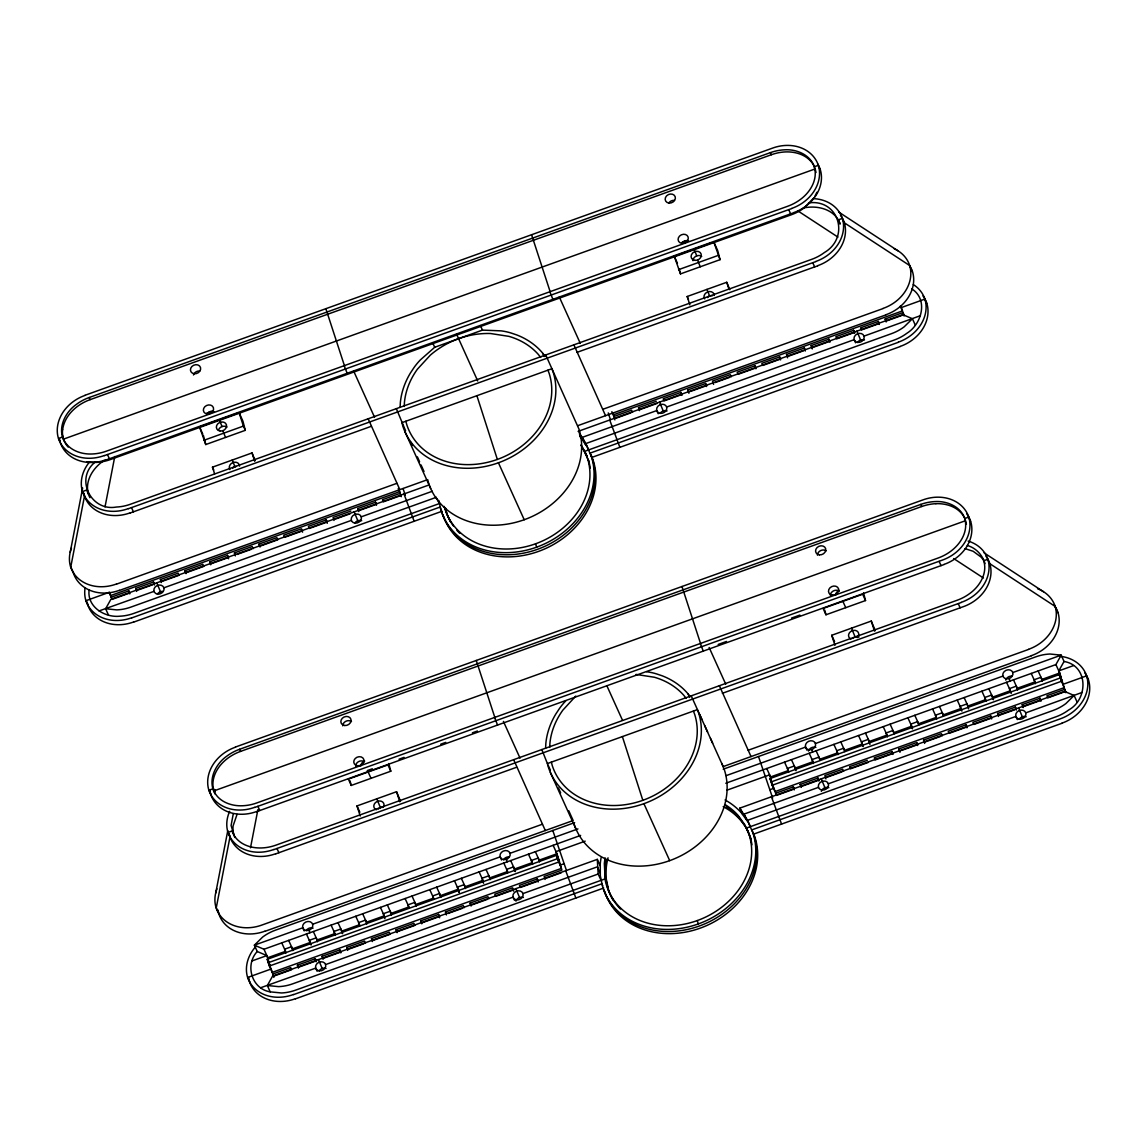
<?xml version="1.0" encoding="UTF-8"?>
<svg xmlns="http://www.w3.org/2000/svg" width="1147" height="1147" viewBox="0 0 1147 1147"><rect width="100%" height="100%" fill="white"/><g stroke="black" fill="none" stroke-linecap="round" stroke-linejoin="round"><path stroke-width="1.5" d="M400.131 407.285L400.346 402.654A79.989 66.798 -24.4 0 1 410.354 373.105L412.189 370.338A59.701 49.851 -24.4 0 1 420.347 359.914L434.713 347.269L482.471 330.107L501.153 330.866A59.701 49.851 -24.4 0 1 513.612 333.877L516.652 334.895A79.989 66.798 -24.4 0 1 541.613 351.871L545.284 356.459M404.246 406.454L404.432 402.468A75.774 63.286 -24.4 0 1 417.35 369.262L430.311 355.154A75.774 63.286 -24.4 0 1 490.5 333.519L508.895 336.358A75.774 63.286 -24.4 0 1 538.258 354.351L540.696 357.405M545.614 748.188L545.829 743.543A79.989 66.798 -24.4 0 1 555.836 713.993L557.671 711.226A59.701 49.851 -24.4 0 1 565.829 700.817M549.728 747.357L549.915 743.356A75.774 63.286 -24.4 0 1 562.833 710.165L575.794 696.057M605.028 878.917L295.553 990.162A41.106 34.324 -24.4 0 1 281.416 992.972L270.205 991.854L267.337 985.517L272.599 976.097L597.315 859.361L598.175 874.014L601.042 880.351M89.122 589.931C86.828 606.734 104.664 617.803 119.704 616.211A41.106 34.324 -24.4 0 0 133.826 613.401L439.315 503.59L437.165 498.845M62.641 429.824C63.73 420.332 69.838 412.131 77.308 406.511A41.106 34.324 -24.4 0 1 90.126 399.643L771.372 154.73A41.106 34.324 -24.4 0 1 785.494 151.92C794.541 151.562 804.248 154.114 810.556 160.953A30.854 25.764 -24.4 0 1 813.768 165.512M70.225 552.209L82.656 487.977M105.022 506.888L114.772 456.549M215.708 893.097L227.794 830.6M250.505 847.791L257.903 809.596M574.633 822.628L275.452 930.174A41.106 34.324 -24.4 0 0 262.634 937.056L254.39 945.171L257.243 951.508C244.655 964.813 251.623 988.958 270.205 991.854M584.726 451.316L894.201 340.057A41.106 34.324 -24.4 0 0 907.019 333.175C921.772 324.071 928.554 299.453 911.765 288.858M746.453 828.062L1055.914 716.818A41.106 34.324 -24.4 0 0 1068.732 709.936C1088.345 699.211 1088.503 665.575 1064.043 661.475L1061.176 655.138L1049.949 654.019A41.106 34.324 -24.4 0 0 1035.827 656.83L723.212 769.207M233.242 813.926L231.092 825.496L234.002 835.188A30.711 25.65 -24.4 0 0 234.877 837.482M816.908 192.266L815.001 196.065M237.056 814.356L233.099 825.897A30.711 25.65 -24.4 0 0 233.988 835.188M108.492 615.093L105.624 608.756L110.886 599.336L428.935 484.995M725.793 783.243L1055.914 664.572L1061.176 655.138L1012.801 672.543A5.262 4.402 -24.4 0 1 1006.55 678.838A5.262 4.402 -24.4 0 1 1004.213 671.583A5.262 4.402 -24.4 0 1 1012.801 672.543M1065.778 692.702L1058.767 670.895L1064.043 661.475M813.84 197.915L804.276 207.836A41.106 34.324 -24.4 0 1 791.473 214.718L110.212 459.617A41.106 34.324 -24.4 0 1 96.09 462.427L87.014 461.782M578.102 431.372L902.804 314.651L912.41 318.723L904.151 326.852A41.106 34.324 -24.4 0 1 891.334 333.72L585.859 443.545L578.934 432.419M1074.122 695.483L1065.864 703.598A41.106 34.324 -24.4 0 1 1053.046 710.48L747.572 820.306L739.815 808.133L1064.531 691.397L1074.122 695.483L1076.99 701.821M95.086 462.141C74.641 478.571 90.928 511.705 116.291 507.046A41.106 34.324 -24.4 0 0 130.414 504.25L811.675 259.351A41.106 34.324 -24.4 0 0 824.492 252.469C850.013 237.472 839.102 198.689 808.563 202.89M85.021 395.271L772.404 148.164A38.181 31.887 -24.4 0 1 818.356 165.311A38.181 31.887 -24.4 0 1 791.745 208.41M68.175 447.072A30.854 25.764 -24.4 0 1 64.963 442.513C56.719 429.193 64.691 412.576 76.362 404.404A41.106 34.324 -24.4 0 1 89.165 397.522L770.426 152.623A41.106 34.324 -24.4 0 1 784.548 149.813C796.921 148.995 810.958 155.074 814.714 167.777M59.902 441.237L58.626 438.426L62.583 437.007L63.544 439.115L815.187 168.91L816.019 172.509M206.56 413.278L211.607 411.472M682.064 242.347L687.125 240.526M104.406 455.646L791.788 208.539M106.327 459.861L793.695 212.754M222.031 426.526L219.321 419.802L239.092 412.691L242.92 421.121L245.315 430.326L205.757 444.549L199.535 426.913L217.672 420.39M720.044 259.666L713.821 242.031L717.649 250.462L720.044 259.666L680.486 273.889L674.264 256.254L692.401 249.731M712.172 242.619L694.05 249.143L696.759 255.867M203.851 440.319L243.408 426.096L245.315 430.326M678.565 269.66L718.137 255.437M214.618 473.869L212.467 467.159L252.025 452.936L255.064 460.363M689.877 304.873L687.182 296.5L726.754 282.277L729.793 289.704M128.435 508.709L815.818 261.602M130.342 512.924L371.169 426.354M576.884 352.401L817.725 265.817M116.564 584.11L396.962 483.303M602.677 409.35L883.061 308.557M119.431 590.433L427.688 479.618L428.591 483.03A79.989 66.798 -24.4 0 0 524.222 519.734A79.989 66.798 -24.4 0 0 578.92 428.992L545.743 354.953M577.672 425.709L885.928 314.88M401.278 496.68L399.672 491.647L110.513 595.594L109.094 592.44M611.867 411.687L613.301 414.856L902.445 310.909L900.295 306.163M111.058 597.272L128.822 590.891L129.783 592.999L112.019 599.394L109.438 592.239L86.068 600.655L87.975 604.87M136.679 591.393L135.733 588.411L153.497 582.016L154.458 584.124M160.394 579.536L178.172 573.156L179.118 575.264L161.354 581.644L160.394 579.536L161.354 582.518M185.068 570.676L202.847 564.281L203.793 566.389L186.029 572.783L185.068 570.676L186.029 573.658M209.743 561.801L227.507 555.406L228.468 557.528L210.69 563.908L209.743 561.801L210.704 564.783M235.364 555.908L234.418 552.926L252.182 546.546L253.143 548.653M259.079 544.065L276.857 537.671L277.803 539.778L260.039 546.173L259.079 544.065L260.039 547.047M326.192 519.935L308.428 526.33L309.375 528.437L327.153 522.043L326.192 519.935L327.268 523.29M350.867 511.075L333.089 517.455L334.049 520.437M357.764 508.594L375.542 502.2L376.488 504.307L358.724 510.702L357.764 508.594L358.724 511.576M400.203 493.325L382.438 499.719L383.385 501.827L401.163 495.447M613.831 416.533L631.596 410.153L632.556 412.26M639.467 410.64L638.506 407.658L656.27 401.278M680.945 392.403L663.167 398.798L664.127 400.905L681.906 394.525L680.945 392.403L681.906 395.385M688.917 393.278L687.842 389.923L705.62 383.542L706.566 385.65L690.408 391.457M754.955 365.807L737.191 372.187L738.138 374.295L755.916 367.915L754.955 365.807L755.916 368.789M779.63 356.932L761.852 363.327L762.812 365.434L780.577 359.04L779.63 356.932L780.577 359.914M787.602 357.807L786.527 354.452L804.291 348.057L805.251 350.179M811.201 345.577L828.966 339.197L829.926 341.304L812.148 347.699L811.201 345.577L812.277 348.932M853.64 330.322L835.862 336.716L836.823 338.824L854.587 332.429L853.64 330.322L854.601 333.304M878.315 321.461L860.537 327.841L861.497 329.949L879.262 323.569L878.315 321.461L879.262 324.443M885.212 318.981L902.976 312.586L903.936 314.694L886.158 321.088L885.212 318.981L886.172 321.963M138.3 589.931L152.838 584.712M236.985 554.46L251.523 549.241M302.478 530.918L284.714 537.298L283.753 535.19L301.518 528.81L302.593 532.165M335.67 518.989L350.208 513.756M616.398 418.067L630.936 412.834M657.231 403.386L639.452 409.78L638.506 407.658M715.083 382.582L729.621 377.363M789.093 355.986L803.631 350.753M99.043 610.95L153.999 591.365M163.892 587.809A5.262 4.402 -24.4 0 0 155.304 586.848A5.262 4.402 -24.4 0 0 157.641 594.103A5.262 4.402 -24.4 0 0 163.892 587.809L351.355 520.38M361.248 516.824A5.262 4.402 -24.4 0 0 352.659 515.863A5.262 4.402 -24.4 0 0 354.997 523.118A5.262 4.402 -24.4 0 0 361.248 516.824L432.319 491.26M666.651 407.027A5.262 4.402 -24.4 0 0 658.063 406.067A5.262 4.402 -24.4 0 0 660.4 413.321A5.262 4.402 -24.4 0 0 666.651 407.027L854.142 339.67L855.576 342.838M864.021 336.114A5.262 4.402 -24.4 0 0 855.447 335.153A5.262 4.402 -24.4 0 0 857.77 342.408A5.262 4.402 -24.4 0 0 864.021 336.114L920.381 315.683M436.448 497.253L130.973 607.078A41.106 34.324 -24.4 0 1 116.836 609.889L105.624 608.756M131.848 617.86L440.104 507.046L441.968 512.566M898.345 342.308L590.088 453.122L591.995 457.352L900.252 346.537M133.755 622.075L442.011 511.261M235.436 747.041L922.819 499.934A38.181 31.887 -24.4 0 1 968.771 517.082A38.181 31.887 -24.4 0 1 942.16 560.18L254.82 807.416M215.378 794.283C207.12 780.964 215.106 764.346 226.762 756.174A41.106 34.324 -24.4 0 1 239.58 749.292L920.826 504.393A41.106 34.324 -24.4 0 1 934.948 501.583C947.322 500.766 961.372 506.845 965.114 519.548M966.419 524.279L965.588 520.681L213.944 790.885L213.127 787.272A30.854 25.764 -24.4 0 1 213.041 781.594C214.131 772.103 220.253 763.902 227.723 758.282A41.106 34.324 -24.4 0 1 240.526 751.414L921.787 506.501A41.106 34.324 -24.4 0 1 935.909 503.691M964.641 518.559L968.598 517.139L970.505 521.369M367.284 770.598L372.316 768.791M399.041 759.185L404.045 757.378M440.735 744.188L445.739 742.396M472.421 732.804L477.424 730.997M718.165 644.456L726.495 641.46M791.53 618.075L799.875 615.079M256.727 811.632L944.11 564.525M390.797 771.214L387.93 764.891L348.373 779.114L351.24 785.437L390.797 771.214L388.804 763.544M865.526 600.555L862.659 594.232L823.102 608.44L825.969 614.778L865.526 600.555L863.533 592.884M360.215 816.004L356.989 805.94L396.547 791.717L400.547 801.251M834.944 645.345L831.718 635.28L871.276 621.057L875.276 630.592M273.918 849.597L961.301 602.49M275.825 853.827L516.652 767.243M722.366 693.29L963.208 606.72A38.181 31.887 -24.4 0 0 989.775 563.492A38.181 31.887 -24.4 0 0 985.933 556.137M643.911 803.674A79.989 66.798 -24.4 0 1 548.295 766.97L547.391 763.558L697.376 709.635L698.623 712.932A79.989 66.798 -24.4 0 1 643.911 803.674L669.705 860.637A79.989 66.798 -24.4 0 0 724.402 769.895L721.793 763.343M542.445 824.206L262.046 924.998A38.181 31.887 -24.4 0 1 216.095 907.851A38.181 31.887 -24.4 0 1 216.941 888.825M748.159 750.253L1028.544 649.446M264.914 931.335L573.17 820.521L568.754 810.757M1031.411 655.783L723.155 766.597L691.225 695.842M312.658 924.238A5.262 4.402 -24.4 0 0 304.07 923.278A5.262 4.402 -24.4 0 0 306.407 930.532A5.262 4.402 -24.4 0 0 312.658 924.238L500.149 856.866L501.569 860.035M510.028 853.311A5.262 4.402 -24.4 0 0 501.454 852.35A5.262 4.402 -24.4 0 0 503.777 859.619A5.262 4.402 -24.4 0 0 510.028 853.311L577.945 828.908M726.137 775.644L805.552 747.084L806.986 750.238M815.445 743.528A5.262 4.402 -24.4 0 0 806.857 742.553A5.262 4.402 -24.4 0 0 809.194 749.823A5.262 4.402 -24.4 0 0 815.445 743.528L1002.908 676.099M304.199 930.948L302.765 927.794L254.39 945.171L263.982 949.257L580.64 835.417M252.139 960.871L266.85 955.594L269 962.29M585.185 841.152L555.994 851.648L561.915 870.086L544.151 876.48L545.112 879.462M726.983 790.168L769.623 774.842L771.243 779.874M1058.767 670.895L1073.477 665.618M311.081 945.042L310.249 942.447L292.485 948.827L288.657 940.397M338.007 922.647L341.82 931.092L359.585 924.697L355.771 916.267M459.345 892.581L458.27 889.226L440.505 895.621L436.677 887.176M510.687 860.565L514.516 869.01L532.28 862.616L528.466 854.185M559.105 860.465L556.955 853.755L539.19 860.135L535.362 851.705M791.43 759.644L795.258 768.089L813.022 761.694L809.208 753.264M863.204 746.568L862.358 743.959L844.593 750.353L840.78 741.908M912.539 728.832L911.707 726.223L893.929 732.603L890.115 724.173M961.889 711.097L961.043 708.488L943.278 714.868L939.45 706.437M988.8 688.702L992.614 697.132L1010.392 690.752L1011.224 693.362M1061.348 678.035L1059.728 673.002L1041.963 679.397L1038.135 670.952M556.367 855.375L561.385 868.408L272.24 972.355L269.373 966.032L267.222 959.322L556.367 855.375L559.234 861.698M1059.14 674.637L1064.158 687.67L775.014 791.616L772.146 785.279L769.995 778.584L1059.14 674.637L1062.007 680.96M771.071 781.939L1060.215 677.992L1063.083 684.315L1086.467 675.913L1088.374 680.128M269.373 966.032L558.517 862.085M772.146 785.279L1061.29 681.347M273.846 977.387L271.165 969L247.781 977.402L249.688 981.631M564.267 863.634L560.31 865.053L557.442 858.73L268.298 962.677L271.165 969M769.981 789.681L773.938 788.261L776.505 795.401L794.269 789.007L793.323 786.899L775.544 793.294M297.446 965.172L315.21 958.777L316.171 960.885L298.406 967.279L297.446 965.172L298.406 968.14M322.121 956.297L339.885 949.902L340.845 952.024L323.067 958.405L322.121 956.297L323.067 959.279M347.742 950.404L346.781 947.422L364.56 941.042L365.506 943.149M371.456 938.561L389.234 932.167L390.181 934.275L372.417 940.669L371.456 938.561L372.417 941.544M396.131 929.687L413.895 923.306L414.856 925.414L397.077 931.794L396.131 929.687L397.091 932.669M420.806 920.826L438.57 914.431L439.53 916.539L421.752 922.934L420.806 920.826L421.752 923.808M446.427 914.933L445.466 911.951L463.245 905.557L464.191 907.678M471.102 906.058L470.141 903.076L487.905 896.696L488.866 898.804M537.255 878.96L519.476 885.341L520.437 887.448L538.201 881.068L537.255 878.96L538.215 881.943M800.219 784.419L817.983 778.039L818.944 780.146L801.179 786.527L800.219 784.419L801.179 787.401M867.333 760.303L849.554 766.683L850.515 768.791L868.279 762.411M892.008 751.428L874.229 757.823L875.19 759.931L892.954 753.536L892.008 751.428L892.954 754.411M899.979 752.303L898.904 748.948L916.668 742.553L917.629 744.675L901.47 750.482M924.654 743.428L923.579 740.073L941.343 733.693L942.304 735.801M966.018 724.818L948.239 731.213L949.2 733.32L966.964 726.926L966.018 724.818L966.964 727.8M990.678 715.957L972.914 722.338L973.875 724.445L991.639 718.065L990.678 715.957L991.639 718.94M998.55 716.459L997.589 713.477L1015.353 707.082L1016.314 709.19M1022.249 704.602L1040.028 698.208L1040.974 700.33L1023.21 706.71L1022.249 704.602L1023.21 707.584M349.362 948.956L363.9 943.723M448.047 913.485L462.585 908.252M487.246 899.391L471.102 905.198L470.141 903.076M513.541 889.929L495.762 896.323L494.816 894.216L512.58 887.821L513.655 891.176M546.718 878L561.256 872.781M827.46 777.078L841.998 771.859M940.683 736.374L924.525 742.181L923.579 740.073M1000.155 714.997L1014.694 709.778M260.756 987.71L315.712 968.125L317.146 971.28M325.605 964.57A5.262 4.402 -24.4 0 0 317.016 963.595A5.262 4.402 -24.4 0 0 319.353 970.864A5.262 4.402 -24.4 0 0 325.605 964.57L513.067 897.14L514.501 900.295M522.96 893.585A5.262 4.402 -24.4 0 0 514.372 892.61A5.262 4.402 -24.4 0 0 516.709 899.879A5.262 4.402 -24.4 0 0 522.96 893.585L597.315 866.845L600.168 873.168M818.485 787.344L744.131 814.069L746.984 820.392M828.363 783.788A5.262 4.402 -24.4 0 0 819.79 782.828A5.262 4.402 -24.4 0 0 822.112 790.082A5.262 4.402 -24.4 0 0 828.363 783.788L1015.855 716.431L1017.289 719.585M1025.748 712.875A5.262 4.402 -24.4 0 0 1017.16 711.9A5.262 4.402 -24.4 0 0 1019.497 719.169A5.262 4.402 -24.4 0 0 1025.748 712.875L1082.094 692.444M598.175 874.014L292.686 983.839A41.106 34.324 -24.4 0 1 278.563 986.635L267.337 985.517M293.56 994.621L601.817 883.807L602.777 885.914M295.467 998.836L603.723 888.022M1060.014 656.285A38.181 31.887 -24.4 0 1 1086.639 675.841A38.181 31.887 -24.4 0 1 1060.029 718.94L751.801 829.883L753.708 834.098L1061.979 723.284M935.909 503.691C944.956 503.318 954.662 505.899 960.957 512.723A30.854 25.764 -24.4 0 1 964.168 517.283M635.983 674.422L654.378 677.246A75.774 63.286 -24.4 0 1 683.741 695.254L686.178 698.294M965.043 548.639L973.129 551.263L981.015 557.026A30.711 25.65 -24.4 0 1 984.226 561.586M967.337 545.485C975.968 547.936 982.506 555.048 985.015 563.564M257.243 951.508L266.85 955.594M838.6 211.966L898.001 250.82M797.839 210.876L837.941 237.099M984.083 552.854L1043.483 591.709M953.716 558.575L983.423 578.002M579.808 436.247L586.647 445.767L592.296 458.528A79.989 66.798 -24.4 0 1 538.402 548.983A79.989 66.798 -24.4 0 1 442.427 513.956M689.921 696.315L687.096 692.759A79.989 66.798 -24.4 0 0 662.134 675.784L659.095 674.766A59.701 49.851 -24.4 0 0 646.636 671.755M584.44 442.957L586.232 445.739M581.228 445.093L589.286 462.055M580.898 445.194L583.895 449.853M745.607 826.614L739.127 817.61A75.774 63.286 -24.4 0 0 726.051 806.714M64.017 440.405C69.336 450.427 81.48 454.527 92.276 453.983A41.106 34.324 -24.4 0 0 106.399 451.172L787.645 206.274A41.106 34.324 -24.4 0 0 800.463 199.406C810.356 192.166 818.112 179.29 814.227 166.788L818.184 165.369L820.105 169.598M214.417 792.176C219.751 802.197 231.895 806.298 242.677 805.753A41.106 34.324 -24.4 0 0 256.799 802.943L938.06 558.044A41.106 34.324 -24.4 0 0 950.877 551.177C958.333 545.542 964.455 537.355 965.545 527.864A30.711 25.65 -24.4 0 0 964.641 518.559M587.336 456.893L584.841 451.961A75.774 63.286 -24.4 0 0 581.844 447.301M749.048 833.654L746.554 828.722A75.774 63.286 -24.4 0 0 723.198 806.671M912.324 271.724L909.471 265.401L844.12 222.661L842.213 218.446L838.256 219.866L840.163 224.081A30.711 25.65 -24.4 0 0 835.532 216.138C829.224 209.299 819.517 206.732 810.485 207.105A41.106 34.324 -24.4 0 0 803.387 207.951M926.661 303.367L924.74 299.152L901.37 307.554L904.051 315.941M1057.806 612.627L1054.953 606.29L989.603 563.55L987.696 559.335L983.739 560.754C987.624 573.242 979.853 586.131 969.975 593.357A41.106 34.324 -24.4 0 1 957.157 600.239L275.911 845.153A41.106 34.324 -24.4 0 1 261.774 847.948C252.727 848.307 243.035 845.755 236.726 838.916A30.711 25.65 -24.4 0 1 232.081 830.973L228.138 832.392L230.045 836.607L216.267 907.793L219.134 914.116M912.41 318.723L915.277 325.06M1055.914 664.572L1059.728 673.002M1061.462 679.282L1062.423 681.39M1031.239 673.432L1035.053 681.877L1017.289 688.272L1013.475 679.827M860.608 340.028L856.909 331.139M770.426 152.623L771.372 154.73M1022.321 716.789L1018.636 707.9M1006.564 682.307L1010.392 690.752M788.72 209.629L790.641 213.858M812.75 262.706L814.657 266.921M920.826 504.393L921.787 506.501M939.135 561.399L941.042 565.629M958.232 603.594L960.139 607.81M997.589 713.477L998.535 715.585M981.904 691.182L985.717 699.613L967.953 706.007L964.125 697.562M957.229 700.043L961.043 708.488M786.527 354.452L787.487 356.559M932.554 708.918L936.382 717.348L918.604 723.743L914.79 715.298M907.879 717.778L911.707 726.223M700.258 266.778L697.548 260.039M709.678 296.112L706.968 289.388M842.873 601.343L845.74 607.666M855.16 637.015L851.49 628.169M731.241 376.775L730.281 374.668L712.516 381.062L713.592 384.417M898.904 748.948L899.865 751.056M674.264 256.254L677.447 263.28M883.219 726.653L887.032 735.084L869.268 741.478L865.44 733.033M687.182 296.5L688.458 299.31M831.718 635.28L834.586 641.603M858.544 735.528L862.358 743.959M687.842 389.923L688.802 392.03M833.869 744.389L837.697 752.833L819.919 759.214L816.105 750.783M843.619 771.271L842.658 769.164L824.894 775.558L825.969 778.913M663.224 410.941L659.554 402.095M658.192 413.752L656.758 410.583L582.404 437.308L585.271 443.631M824.937 787.702L821.266 778.856M784.534 762.124L788.347 770.569L770.583 776.949L766.755 768.519M559.306 296.973L580.282 343.326M769.995 778.584L772.863 784.906M552.868 299.324L549.886 291.754M605.544 415.687L573.901 344.831M619.867 447.33L609.702 420.017M771.788 783.516L773.938 788.261M709.133 647.467L725.764 684.214M703.269 651.095L700.287 643.524M751.027 756.576L719.384 685.72M781.58 824.091L771.415 796.764M585.859 443.545L588.712 449.882M542.76 353.319L544.223 356.516M579.536 434.541L580.97 437.695M585.687 453.423L586.647 455.531M699.627 714.395L701.792 719.198M704.702 725.592L707.599 732.001M710.495 738.396L712.66 743.199M747.572 820.306L750.439 826.643M688.243 694.207L689.705 697.419M739.815 808.133L742.683 814.456M747.4 830.184L748.36 832.292M748.805 833.41L749.751 835.532M480.421 325.576L482.471 330.107M456.549 334.164L477.74 381.005M607.021 686.092L622.491 720.259M498.429 462.786A79.989 66.798 -24.4 0 0 553.141 372.029L551.893 368.746L401.909 422.655L402.812 426.082A79.989 66.798 -24.4 0 0 498.429 462.786L524.222 519.734M432.663 342.752L434.713 347.269M445.968 509.842L445.007 507.734L445.925 511.146A75.774 63.286 -24.4 0 0 453.366 525.899M405.594 430.799L396.346 408.647M410.741 442.197L412.217 445.452M417.379 456.836L419.587 461.725M421.064 464.979L424.003 471.489M404.877 431.53L430.655 488.493M597.315 859.361L600.168 865.684M605.974 881.025L606.935 883.133M606.734 884.495L607.681 886.602M547.391 763.558L541.828 749.55M548.123 765.178L550.331 770.067M558.431 787.96L560.654 792.849M550.359 772.418L576.138 829.381M353.591 370.925L374.567 417.279M347.154 373.277L344.172 365.707M399.83 489.64L368.187 418.77M414.153 521.283L403.988 493.97M398.238 488.493L399.672 491.647M503.418 721.42L520.05 758.167M553.141 845.31L556.955 853.755M497.554 725.047L494.572 717.477M545.312 830.528L513.67 759.672M558.689 860.021L559.65 862.143M575.866 898.044L565.7 870.716M357.821 520.738L354.136 511.877M519.534 897.499L515.863 888.638M503.791 863.046L507.619 871.491L489.841 877.871L486.027 869.44M479.116 871.921L482.944 880.351L465.166 886.746L461.352 878.301M454.456 880.781L458.27 889.226M445.466 911.951L446.427 914.059M225.529 437.437L222.819 430.698M429.781 889.656L433.595 898.101L415.831 904.481L412.017 896.051M234.963 466.772L232.239 460.047M368.158 772.003L371.011 778.326M380.446 807.674L376.775 798.828M199.535 426.913L202.718 433.939M212.467 467.159L213.729 469.969M405.106 898.531L408.934 906.962L391.156 913.356L387.342 904.911M356.989 805.94L359.857 812.262M234.418 552.926L235.364 555.048M380.446 907.392L384.259 915.836L366.495 922.217L362.667 913.786M346.781 947.422L347.742 949.544M331.096 925.127L334.924 933.572L317.146 939.952L313.332 931.522M89.165 397.522L90.126 399.629M107.474 454.542L109.381 458.757M131.504 507.605L133.41 511.82M239.58 749.292L240.526 751.4M257.889 806.312L259.796 810.528M276.986 848.493L278.893 852.723M160.465 591.723L156.781 582.834M306.435 934.002L310.249 942.447M322.178 968.484L318.493 959.595M135.733 588.411L136.679 590.519M89.939 497.683A30.711 25.65 -24.4 0 1 88.505 494.3L86.613 490.07L82.656 491.504L84.563 495.719L70.784 566.89L73.652 573.228M213.944 790.885L212.984 788.778L209.041 790.197L210.948 794.412M281.761 942.877L285.574 951.307L267.81 957.702L263.982 949.257M267.222 959.322L270.09 965.645L269.545 963.967M753.708 834.098L754.97 837.396A79.989 66.798 -24.4 0 1 700.258 928.138A79.989 66.798 -24.4 0 1 604.627 891.434M751.013 838.815L744.647 824.507L738.181 815.488A75.774 63.286 -24.4 0 0 725.105 804.606M693.419 711.054L694.666 714.352A75.774 63.286 -24.4 0 1 642.836 800.319A75.774 63.286 -24.4 0 1 552.252 765.551L551.349 762.138M591.178 455.187L593.243 460.635A79.989 66.798 -24.4 0 1 538.545 551.392A79.989 66.798 -24.4 0 1 442.914 514.688M547.936 370.166L549.184 373.463A75.774 63.286 -24.4 0 1 497.354 459.431A75.774 63.286 -24.4 0 1 406.769 424.662L405.866 421.236M1042.265 681.203L1041.003 677.289L1034.107 679.77L1035.354 683.684M1040.028 698.208L1040.989 701.19M1017.59 690.064L1016.328 686.15L1009.432 688.63L1010.693 692.544M1009.202 678.508L1010.02 681.074M1015.353 707.082L1016.314 710.065M992.614 697.132L993.46 699.742M992.915 698.939L991.668 695.025L984.757 697.505L986.019 701.419M968.613 708.918L966.993 703.9L960.096 706.38L961.344 710.294M828.966 339.197L829.926 342.179M943.393 716.115L942.318 712.76L935.422 715.241L936.683 719.155M804.291 348.057L805.251 351.039M918.733 724.99L917.657 721.635L910.747 724.115L912.008 728.03M916.668 742.553L917.629 745.536M871.276 621.057L874.501 631.122M894.058 733.851L892.983 730.496L886.086 732.976L887.334 736.89M726.754 282.277L728.904 288.987M869.928 744.403L868.308 739.371L861.411 741.851L862.659 745.765M844.722 751.586L843.633 748.231L836.737 750.726L837.998 754.626M705.62 383.542L706.566 386.525M820.048 760.461L818.972 757.106L812.062 759.586L813.323 763.501M811.847 749.493L812.649 752.016M817.983 778.039L818.944 781.021M795.258 768.089L796.09 770.698M795.559 769.895L794.298 765.981L787.401 768.461L788.649 772.375M793.323 786.899L794.283 789.882M772.677 798.068L758.497 756.518M700.702 643.954L681.978 586.504M613.301 414.856L614.907 419.888M608.254 412.92L610.419 419.63M550.302 292.184L531.577 234.734M747.141 829.439A75.774 63.286 -24.4 0 1 697.276 920.568L698.351 923.923A79.989 66.798 -24.4 0 1 602.72 887.219L600.311 875.749L600.254 863.791A79.989 66.798 -24.4 0 1 601.114 857.755M622.377 736.603L642.836 800.319M535.549 543.807L536.638 547.162A79.989 66.798 -24.4 0 1 441.007 510.458L438.842 500.522M476.894 395.701L497.354 459.431M566.417 870.344L552.782 830.471M494.988 717.907L476.263 660.457M539.491 861.942L538.23 858.028L531.333 860.508L532.581 864.422M403.084 488.55L405.235 495.26M514.516 869.01L515.347 871.62M514.817 870.817L513.555 866.903L506.659 869.383L507.734 872.738M506.429 859.289L507.246 861.813M344.587 366.137L325.863 308.686M375.542 502.2L376.488 505.182M490.142 879.677L488.894 875.763L481.984 878.244L483.604 883.276M465.481 888.552L464.22 884.638L457.323 887.118L458.929 892.151M440.806 897.413L439.545 893.499L432.648 895.979L433.724 899.334M438.57 914.431L439.645 917.786M396.547 791.717L399.773 801.782M416.132 906.288L414.87 902.374L407.974 904.854L409.049 908.209M239.092 412.691L243.408 426.096M252.025 452.936L254.72 461.323M391.457 915.163L390.209 911.248L383.299 913.729L384.919 918.761M366.796 924.023L365.535 920.109L358.638 922.589L359.714 925.944M227.507 555.406L228.583 558.761M341.82 931.092L342.652 933.701M342.121 932.898L340.86 928.984L333.963 931.464L335.225 935.379M339.885 949.902L340.845 952.885M317.447 941.759L316.199 937.845L309.289 940.325L310.55 944.239M309.059 930.203L309.876 932.755M315.21 958.777L316.171 961.76M292.786 950.634L291.524 946.719L284.628 949.2L285.875 953.114M153.497 582.016L154.458 584.999M128.822 590.891L129.783 593.874M445.452 507.906L446.871 513.254A75.774 63.286 -24.4 0 0 450.656 522.143M824.765 610.175L825.969 614.778M679.282 269.287L680.486 273.889M350.036 780.835L351.24 785.437M203.363 435.344L205.757 444.549M214.073 789.38L214.632 791.788M62.712 435.502L63.544 439.115M793.667 212.625A38.181 31.887 -24.4 0 0 820.277 169.527A38.181 31.887 -24.4 0 0 817.61 163.906M681.605 243.422A5.262 4.402 -24.4 0 1 688.601 240.913M668.687 203.177A5.262 4.402 -24.4 0 1 674.436 200.367M62.669 435.344A30.854 25.764 -24.4 0 1 62.583 429.666M104.363 455.517A38.181 31.887 -24.4 0 1 58.454 438.498A38.181 31.887 -24.4 0 1 85.064 395.4M106.284 459.732A38.181 31.887 -24.4 0 1 60.361 442.713M59.988 441.366A38.181 31.887 -24.4 0 1 59.458 438.627M206.876 414.081A5.262 4.402 -24.4 0 1 213.872 411.572M193.456 374.983A5.262 4.402 -24.4 0 1 199.707 371.026M885.885 314.751A38.181 31.887 -24.4 0 0 912.51 271.667A38.181 31.887 -24.4 0 0 909.843 266.032M817.682 265.688A38.181 31.887 -24.4 0 0 844.292 222.604A38.181 31.887 -24.4 0 0 840.45 215.249M883.032 308.428A38.181 31.887 -24.4 0 0 909.643 265.344A38.181 31.887 -24.4 0 0 894.13 248.713M842.385 218.374A38.181 31.887 -24.4 0 1 815.775 261.473M813.381 198.632A38.181 31.887 -24.4 0 1 842.385 218.374M704.688 298.894A5.262 4.402 -24.4 0 1 707.771 291.897A5.262 4.402 -24.4 0 1 714.251 295.453M707.398 297.575A5.262 4.402 -24.4 0 1 712.33 295.797M692.989 260.699A5.262 4.402 -24.4 0 1 696.129 256.139A5.262 4.402 -24.4 0 1 701.72 256.426M119.388 590.304A38.181 31.887 -24.4 0 1 73.48 573.285M88.505 494.3A30.711 25.65 -24.4 0 1 87.616 484.995C88.692 475.503 94.828 467.302 102.284 461.696A41.106 34.324 -24.4 0 1 104.248 460.305M130.299 512.795A38.181 31.887 -24.4 0 1 84.391 495.776A38.181 31.887 -24.4 0 1 83.717 493.067M116.521 583.981A38.181 31.887 -24.4 0 1 70.612 566.962M70.612 566.962A38.181 31.887 -24.4 0 1 71.458 547.936M128.392 508.58A38.181 31.887 -24.4 0 1 82.484 491.561A38.181 31.887 -24.4 0 1 89.093 462.485M229.959 469.553A5.262 4.402 -24.4 0 1 233.042 462.556A5.262 4.402 -24.4 0 1 239.522 466.126M232.669 468.234A5.262 4.402 -24.4 0 1 236.282 466.456M218.432 430.168A5.262 4.402 -24.4 0 1 226.991 427.085M588.339 459.947A75.774 63.286 -24.4 0 1 590.261 468.048M459.761 533.298A75.774 63.286 -24.4 0 1 456.836 530.258M591.336 456.42A79.989 66.798 -24.4 0 1 536.638 547.162M585.414 452.678A75.774 63.286 -24.4 0 1 537.097 543.234A75.774 63.286 -24.4 0 1 444.19 506.386M898.302 342.179A38.181 31.887 -24.4 0 0 924.912 299.095A38.181 31.887 -24.4 0 0 913.299 284.556M900.209 346.408A38.181 31.887 -24.4 0 0 926.833 303.31A38.181 31.887 -24.4 0 0 922.991 295.955M857.497 342.509A5.262 4.402 -24.4 0 1 864.494 339.999M660.127 413.436A5.262 4.402 -24.4 0 1 667.11 410.913M131.805 617.731A38.181 31.887 -24.4 0 1 85.896 600.713A38.181 31.887 -24.4 0 1 85.05 588.11M133.712 621.946A38.181 31.887 -24.4 0 1 87.803 604.928A38.181 31.887 -24.4 0 1 87.129 602.232M157.354 594.203A5.262 4.402 -24.4 0 1 163.118 591.393M354.71 523.218A5.262 4.402 -24.4 0 1 361.706 520.709M613.043 900.108A75.774 63.286 -24.4 0 1 608.584 890.015L606.304 879.147A75.774 63.286 -24.4 0 1 608.039 857.827M750.052 836.708A75.774 63.286 -24.4 0 1 751.973 844.809M620.47 909.055A75.774 63.286 -24.4 0 1 607.638 887.907L605.358 877.039L605.301 865.713A75.774 63.286 -24.4 0 1 606.118 859.992M603.68 889.326A79.989 66.798 -24.4 0 0 699.297 926.03A79.989 66.798 -24.4 0 0 754.009 835.288L748.36 822.528L741.521 813.008A79.989 66.798 -24.4 0 0 725.062 799.961M753.049 833.181A79.989 66.798 -24.4 0 1 698.351 923.923M697.276 920.568A75.774 63.286 -24.4 0 1 605.258 880.437L604.34 863.605A75.774 63.286 -24.4 0 1 605.157 857.884M293.517 994.492A38.181 31.887 -24.4 0 1 247.609 977.473A38.181 31.887 -24.4 0 1 255.781 946.547M295.424 998.707A38.181 31.887 -24.4 0 1 249.516 981.689M249.143 980.341A38.181 31.887 -24.4 0 1 248.612 977.602M319.081 970.964A5.262 4.402 -24.4 0 1 326.063 968.455M515.921 901.126A5.262 4.402 -24.4 0 1 523.419 897.47M306.134 930.633A5.262 4.402 -24.4 0 1 313.117 928.124M503.504 859.72A5.262 4.402 -24.4 0 1 509.254 856.909M1061.936 723.155A38.181 31.887 -24.4 0 0 1088.546 680.071A38.181 31.887 -24.4 0 0 1084.704 672.716M1019.21 719.269A5.262 4.402 -24.4 0 1 1026.207 716.76M821.338 791.344A5.262 4.402 -24.4 0 1 828.837 787.674M1005.761 680.085A5.262 4.402 -24.4 0 1 1012.027 676.128M808.406 751.07A5.262 4.402 -24.4 0 1 815.904 747.414M264.871 931.206A38.181 31.887 -24.4 0 1 218.962 914.188A38.181 31.887 -24.4 0 1 218.045 910.101M275.782 853.698A38.181 31.887 -24.4 0 1 229.873 836.679A38.181 31.887 -24.4 0 1 229.199 833.969M273.875 849.468A38.181 31.887 -24.4 0 1 227.966 832.45A38.181 31.887 -24.4 0 1 229.672 811.33M376.374 809.753A5.262 4.402 -24.4 0 1 374.467 803.832A5.262 4.402 -24.4 0 1 381.464 801.309A5.262 4.402 -24.4 0 1 383.37 807.244M378.152 809.122A5.262 4.402 -24.4 0 1 383.098 807.345M360.875 765.924A5.262 4.402 -24.4 0 1 364.66 761.092M669.705 860.637A79.989 66.798 -24.4 0 1 574.073 823.933M1031.368 655.654A38.181 31.887 -24.4 0 0 1057.993 612.555A38.181 31.887 -24.4 0 0 1054.15 605.2M1028.515 649.317A38.181 31.887 -24.4 0 0 1055.125 606.233A38.181 31.887 -24.4 0 0 1037.519 588.741M961.258 602.361A38.181 31.887 -24.4 0 0 987.868 559.277A38.181 31.887 -24.4 0 0 968.111 541.069M851.103 639.094A5.262 4.402 -24.4 0 1 849.44 632.814A5.262 4.402 -24.4 0 1 856.924 631.022A5.262 4.402 -24.4 0 1 857.282 637.617M852.881 638.463A5.262 4.402 -24.4 0 1 859.06 636.986M835.604 595.264A5.262 4.402 -24.4 0 1 839.375 590.433M254.777 807.287A38.181 31.887 -24.4 0 1 208.869 790.269A38.181 31.887 -24.4 0 1 235.479 747.17M256.684 811.503A38.181 31.887 -24.4 0 1 210.776 794.484A38.181 31.887 -24.4 0 1 209.858 790.398M355.656 766.081A5.262 4.402 -24.4 0 1 358.796 761.522A5.262 4.402 -24.4 0 1 364.388 761.823M215.034 791.502A30.711 25.65 -24.4 0 1 214.847 789.623M342.738 725.836A5.262 4.402 -24.4 0 1 345.878 721.277A5.262 4.402 -24.4 0 1 351.469 721.563M944.067 564.396A38.181 31.887 -24.4 0 0 970.677 521.297A38.181 31.887 -24.4 0 0 966.835 513.942M830.385 595.422A5.262 4.402 -24.4 0 1 833.525 590.863A5.262 4.402 -24.4 0 1 839.117 591.164M817.453 555.177A5.262 4.402 -24.4 0 1 820.607 550.617A5.262 4.402 -24.4 0 1 826.198 550.904M290.549 967.652L272.771 974.032L273.732 976.14L291.496 969.76L290.549 967.652M1064.703 689.347L1046.924 695.727L1047.885 697.849L1065.649 691.455L1064.703 689.347M681.877 243.322A5.262 4.402 -24.4 0 0 688.128 237.028A5.262 4.402 -24.4 0 0 679.554 236.067A5.262 4.402 -24.4 0 0 681.877 243.322M668.959 203.076A5.262 4.402 -24.4 0 0 675.21 196.782A5.262 4.402 -24.4 0 0 666.622 195.822A5.262 4.402 -24.4 0 0 668.959 203.076M207.148 413.981A5.262 4.402 -24.4 0 0 213.414 407.687A5.262 4.402 -24.4 0 0 204.826 406.726A5.262 4.402 -24.4 0 0 207.148 413.981M194.23 373.736A5.262 4.402 -24.4 0 0 200.481 367.441A5.262 4.402 -24.4 0 0 191.907 366.481A5.262 4.402 -24.4 0 0 194.23 373.736M694.896 260.369A5.262 4.402 -24.4 0 0 701.147 254.06A5.262 4.402 -24.4 0 0 692.559 253.1A5.262 4.402 -24.4 0 0 694.896 260.369M220.167 431.028A5.262 4.402 -24.4 0 0 226.418 424.72A5.262 4.402 -24.4 0 0 217.83 423.759A5.262 4.402 -24.4 0 0 220.167 431.028M357.563 765.752A5.262 4.402 -24.4 0 0 363.814 759.457A5.262 4.402 -24.4 0 0 355.226 758.497A5.262 4.402 -24.4 0 0 357.563 765.752M344.645 725.506A5.262 4.402 -24.4 0 0 350.896 719.212A5.262 4.402 -24.4 0 0 342.308 718.251A5.262 4.402 -24.4 0 0 344.645 725.506M832.292 595.092A5.262 4.402 -24.4 0 0 838.543 588.798A5.262 4.402 -24.4 0 0 829.955 587.837A5.262 4.402 -24.4 0 0 832.292 595.092M819.359 554.847A5.262 4.402 -24.4 0 0 825.611 548.553A5.262 4.402 -24.4 0 0 817.037 547.592A5.262 4.402 -24.4 0 0 819.359 554.847"/></g></svg>
